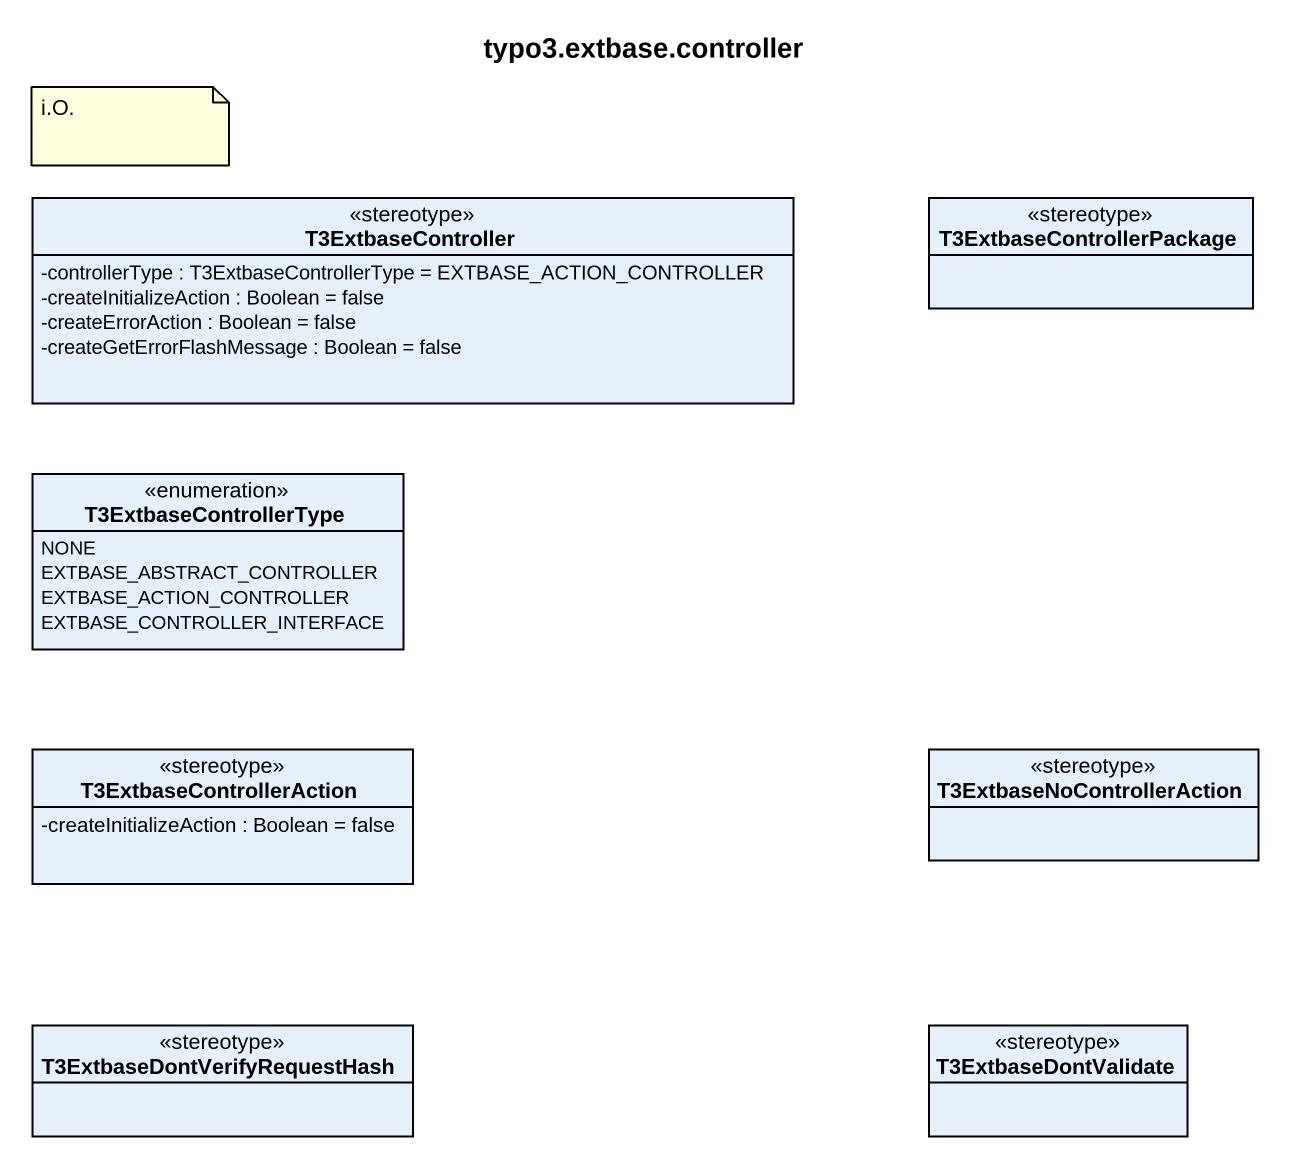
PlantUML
@startuml
title typo3.extbase.controller
hide circle
hide empty members
skinparam classAttributeIconSize 0
class T3ExtbaseController <<stereotype>> {
  -controllerType : T3ExtbaseControllerType = EXTBASE_ACTION_CONTROLLER
  -createInitializeAction : Boolean = false
  -createErrorAction : Boolean = false
  -createGetErrorFlashMessage : Boolean = false
}
class T3ExtbaseControllerPackage <<stereotype>>
enum T3ExtbaseControllerType {
  NONE
  EXTBASE_ABSTRACT_CONTROLLER
  EXTBASE_ACTION_CONTROLLER
  EXTBASE_CONTROLLER_INTERFACE
}
class T3ExtbaseControllerAction <<stereotype>> {
  -createInitializeAction : Boolean = false
}
class T3ExtbaseNoControllerAction <<stereotype>>
class "T3ExtbaseDontVerifyRequestHash" as T3ExtbaseDontVerifyRequestHa <<stereotype>>
class T3ExtbaseDontValidate <<stereotype>>
note as N1
  i.O.
end note
@enduml
